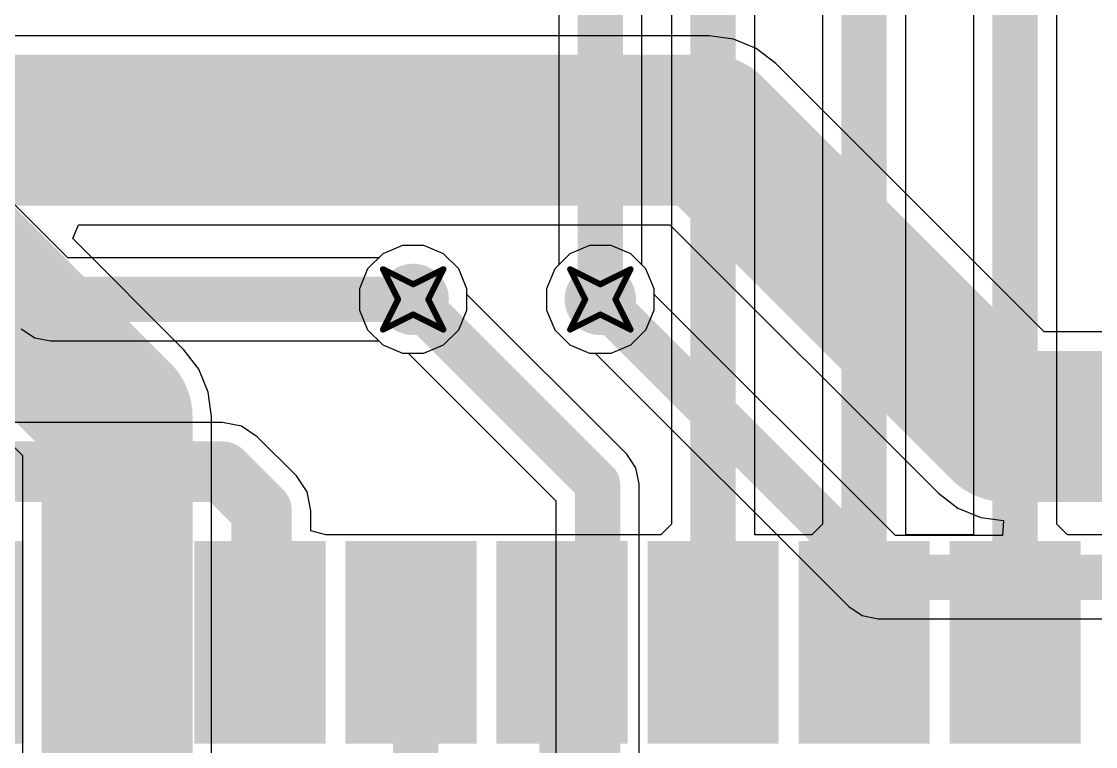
# Model space of a CAD drawing. Header units: millimetres. Extents: x -2 to 282, y -53 to 22.
# Drawn here: x 11.46 to 20.5, y -28.98 to -22.88 of the extents above; entities that cross this region are included whole.
import ezdxf

# ---------------------------------------------------------------- set-up
doc = ezdxf.new("R2010")
doc.units = ezdxf.units.MM
for name, color, linetype in [('BottomLayer', 5, 'Continuous'), ('DrillDrawing', 1, 'Continuous'), ('Mechanical1', 6, 'Continuous'), ('Mechanical2', 216, 'Continuous'), ('TopLayer', 1, 'Continuous'), ('TopPaste', 8, 'Continuous'), ('TopSolder', 216, 'Continuous'), ('ViaHoleLayer', 16, 'Continuous')]:
    doc.layers.add(name, color=color, linetype=linetype)

# ---------------------------------------------------------------- blocks, each defined once
blk = doc.blocks.new('38_SMD_M______23')
at = {"layer": 'TopLayer'}
for points in [[(-9.5, 2.98), (-8, 2.98), (-8, 2.08), (-9.5, 2.08)], [(-9.5, 1.71), (-8, 1.71), (-8, 0.81), (-9.5, 0.81)], [(-9.5, 0.44), (-8, 0.44), (-8, -0.46), (-9.5, -0.46)], [(-9.5, -0.83), (-8, -0.83), (-8, -1.73), (-9.5, -1.73)], [(-9.5, -2.1), (-8, -2.1), (-8, -3), (-9.5, -3)], [(-9.5, -3.37), (-8, -3.37), (-8, -4.27), (-9.5, -4.27)], [(-9.5, -4.64), (-8, -4.64), (-8, -5.54), (-9.5, -5.54)]]:
    blk.add_hatch(color=1, dxfattribs=at).paths.add_polyline_path(points)
at = {"layer": 'TopPaste'}
for points in [[(-9.5, 2.98), (-8, 2.98), (-8, 2.08), (-9.5, 2.08)], [(-9.5, 1.71), (-8, 1.71), (-8, 0.81), (-9.5, 0.81)], [(-9.5, 0.44), (-8, 0.44), (-8, -0.46), (-9.5, -0.46)], [(-9.5, -0.83), (-8, -0.83), (-8, -1.73), (-9.5, -1.73)], [(-9.5, -2.1), (-8, -2.1), (-8, -3), (-9.5, -3)], [(-9.5, -3.37), (-8, -3.37), (-8, -4.27), (-9.5, -4.27)], [(-9.5, -4.64), (-8, -4.64), (-8, -5.54), (-9.5, -5.54)]]:
    blk.add_hatch(color=8, dxfattribs=at).paths.add_polyline_path(points)
at = {"layer": 'TopSolder'}
for points in [[(-9.6016, 4.3516), (-7.8984, 4.3516), (-7.8984, 3.2484), (-9.6016, 3.2484)], [(-9.6016, 3.0816), (-7.8984, 3.0816), (-7.8984, 1.9784), (-9.6016, 1.9784)], [(-9.6016, 1.8116), (-7.8984, 1.8116), (-7.8984, 0.7084), (-9.6016, 0.7084)], [(-9.6016, 0.5416), (-7.8984, 0.5416), (-7.8984, -0.5616), (-9.6016, -0.5616)], [(-9.6016, -0.7284), (-7.8984, -0.7284), (-7.8984, -1.8316), (-9.6016, -1.8316)], [(-9.6016, -1.9984), (-7.8984, -1.9984), (-7.8984, -3.1016), (-9.6016, -3.1016)], [(-9.6016, -3.2684), (-7.8984, -3.2684), (-7.8984, -4.3716), (-9.6016, -4.3716)], [(-9.6016, -4.5384), (-7.8984, -4.5384), (-7.8984, -5.6416), (-9.6016, -5.6416)]]:
    blk.add_hatch(color=216, dxfattribs=at).paths.add_polyline_path(points)

msp = doc.modelspace()

# ---------------------------------------------------------------- hatches: boundary and pattern name
at = {"layer": 'BottomLayer'}
h = msp.add_hatch(color=5, dxfattribs=at)
edge = h.paths.add_edge_path()
edge.add_arc((14.7585, -25.2222), 0.3, 0, 360)
h = msp.add_hatch(color=5, dxfattribs=at)
edge = h.paths.add_edge_path()
edge.add_arc((16.3322, -25.2222), 0.3, 0, 360)
at = {"layer": 'TopLayer'}
h = msp.add_hatch(color=1, dxfattribs=at)
edge = h.paths.add_edge_path()
edge.add_arc((14.7585, -25.2222), 0.3, 0, 360)
h = msp.add_hatch(color=1, dxfattribs=at)
edge = h.paths.add_edge_path()
edge.add_arc((16.3322, -25.2222), 0.3, 0, 360)
at = {"layer": 'ViaHoleLayer'}
h = msp.add_hatch(color=16, dxfattribs=at)
edge = h.paths.add_edge_path()
edge.add_arc((14.7585, -25.2222), 0.15, 0, 360)
h = msp.add_hatch(color=16, dxfattribs=at)
edge = h.paths.add_edge_path()
edge.add_arc((16.3322, -25.2222), 0.15, 0, 360)

# ---------------------------------------------------------------- linework, layer by layer
at = {"layer": 'BottomLayer'}
for p, q in [((17.2466, -23.0056), (9.8607, -23.0056)), ((17.3494, -23.0191), (17.2466, -23.0056)), ((17.2466, -23.0056), (17.2466, -23.0056)), ((17.4522, -23.0327), (17.3494, -23.0191)), ((17.6437, -23.112), (17.4522, -23.0327)), ((17.8082, -23.2382), (17.6437, -23.112)), ((20.066, -25.496), (17.8082, -23.2382)), ((9.5317, -24.594), (11.4736, -26.5359)), ((11.8953, -24.7113), (11.9439, -24.594)), ((11.9439, -24.594), (16.9176, -24.594)), ((16.9176, -24.594), (19.1754, -26.8518)), ((12.8294, -25.6454), (11.8953, -24.7113)), ((14.6686, -24.7698), (14.5023, -24.8387)), ((14.8485, -24.7698), (14.6686, -24.7698)), ((15.0148, -24.8387), (14.8485, -24.7698)), ((16.2422, -24.7698), (16.0759, -24.8387)), ((16.4222, -24.7698), (16.2422, -24.7698)), ((16.5885, -24.8387), (16.4222, -24.7698)), ((14.5023, -24.8387), (14.375, -24.9659)), ((15.1421, -24.9659), (15.0148, -24.8387)), ((16.0759, -24.8387), (15.9487, -24.9659)), ((16.7157, -24.9659), (16.5885, -24.8387)), ((14.375, -24.9659), (14.3061, -25.1322)), ((15.2109, -25.1322), (15.1421, -24.9659)), ((15.9487, -24.9659), (15.8798, -25.1322)), ((16.7846, -25.1322), (16.7157, -24.9659)), ((14.3061, -25.1322), (14.3061, -25.3122)), ((15.2109, -25.1802), (15.2109, -25.1322)), ((16.5559, -26.5251), (15.2109, -25.1802)), ((15.8798, -25.1322), (15.8798, -25.3122)), ((16.7846, -25.1802), (16.7846, -25.1322)), ((18.8138, -27.2094), (16.7846, -25.1802)), ((14.3061, -25.3122), (14.375, -25.4785)), ((15.8798, -25.3122), (15.9487, -25.4785)), ((14.375, -25.4785), (14.5023, -25.6057)), ((15.9487, -25.4785), (16.0759, -25.6057)), ((24.555, -25.496), (20.066, -25.496)), ((12.9556, -25.8099), (12.8294, -25.6454)), ((12.8294, -25.6454), (12.8294, -25.6454)), ((14.5023, -25.6057), (14.6686, -25.6746)), ((16.0759, -25.6057), (16.2422, -25.6746)), ((14.6686, -25.6746), (14.7165, -25.6746)), ((14.7165, -25.6746), (15.959, -26.9171)), ((16.2422, -25.6746), (16.2902, -25.6746)), ((16.2902, -25.6746), (18.4218, -27.8062)), ((13.0349, -26.0014), (12.9556, -25.8099)), ((13.062, -26.207), (13.0349, -26.0014)), ((13.062, -30.9257), (13.062, -26.207)), ((11.4736, -26.5359), (11.4736, -30.9257)), ((16.6317, -26.6385), (16.5559, -26.5251)), ((16.5559, -26.5251), (16.5559, -26.5251)), ((16.6583, -26.7723), (16.6317, -26.6385)), ((16.6583, -31.5351), (16.6583, -26.7723)), ((19.1754, -26.8518), (19.1754, -26.8518)), ((19.1754, -26.8518), (19.3399, -26.978)), ((15.959, -26.9171), (15.959, -31.5351)), ((19.3399, -26.978), (19.5314, -27.0573)), ((19.5314, -27.0573), (19.7218, -27.0824)), ((19.7218, -27.0824), (19.7135, -27.2094)), ((19.7135, -27.2094), (18.8138, -27.2094)), ((18.4218, -27.8062), (18.4218, -27.8062)), ((18.4218, -27.8062), (18.5352, -27.882)), ((18.5352, -27.882), (18.669, -27.9086)), ((18.669, -27.9086), (22.512, -27.9086))]:
    msp.add_line(p, q, dxfattribs=at)
for points, const_width in [([(9.8606, -23.7998), (17.2466, -23.7998)], 1.27), ([(9.8606, -23.7998), (12.2678, -26.207)], 1.27), ([(17.2466, -23.7998), (19.737, -26.2902)], 1.27), ([(14.7585, -25.2222), (14.7585, -25.2222)], 0.381), ([(14.7585, -25.2222), (16.3087, -26.7723)], 0.381), ([(16.3322, -25.2222), (18.669, -27.559)], 0.381), ([(12.2678, -30.9257), (12.2678, -26.207)], 1.27), ([(19.737, -26.2902), (25.3492, -26.2902)], 1.27), ([(16.3087, -31.9775), (16.3087, -26.7723)], 0.381), ([(18.669, -27.559), (22.6568, -27.559)], 0.381)]:
    msp.add_lwpolyline(points, dxfattribs=dict(at, const_width=const_width))
for points, const_width in [([(16.9291, -23.7998, 1), (17.5641, -23.7998, 1)], 0.635), ([(16.9291, -23.7998, 1), (17.5641, -23.7998, 1)], 0.635), ([(14.6633, -25.2222, 1), (14.8538, -25.2222, 1)], 0.1905), ([(14.6633, -25.2222, 1), (14.8538, -25.2222, 1)], 0.1905), ([(14.6633, -25.2222, 1), (14.8538, -25.2222, 1)], 0.1905), ([(16.237, -25.2222, 1), (16.4275, -25.2222, 1)], 0.1905), ([(11.9503, -26.207, 1), (12.5853, -26.207, 1)], 0.635), ([(11.9503, -26.207, 1), (12.5853, -26.207, 1)], 0.635), ([(19.4195, -26.2902, 1), (20.0545, -26.2902, 1)], 0.635), ([(19.4195, -26.2902, 1), (20.0545, -26.2902, 1)], 0.635), ([(16.2134, -26.7723, 1), (16.4039, -26.7723, 1)], 0.1905), ([(16.2134, -26.7723, 1), (16.4039, -26.7723, 1)], 0.1905), ([(18.5738, -27.559, 1), (18.7643, -27.559, 1)], 0.1905), ([(18.5738, -27.559, 1), (18.7643, -27.559, 1)], 0.1905)]:
    msp.add_lwpolyline(points, format="xyb", close=True, dxfattribs=dict(at, const_width=const_width))
at = {"layer": 'DrillDrawing', "const_width": 0.0508}
for points in [[(14.5045, -24.9682), (14.7585, -25.0952)], [(14.5045, -24.9682), (14.6315, -25.2222)], [(14.7585, -25.0952), (15.0125, -24.9682)], [(14.8855, -25.2222), (15.0125, -24.9682)], [(16.0782, -24.9682), (16.3322, -25.0952)], [(16.0782, -24.9682), (16.2052, -25.2222)], [(16.3322, -25.0952), (16.5862, -24.9682)], [(16.4592, -25.2222), (16.5862, -24.9682)], [(14.5045, -25.4762), (14.6315, -25.2222)], [(14.8855, -25.2222), (15.0125, -25.4762)], [(16.0782, -25.4762), (16.2052, -25.2222)], [(16.4592, -25.2222), (16.5862, -25.4762)], [(14.5045, -25.4762), (14.7585, -25.3492)], [(14.7585, -25.3492), (15.0125, -25.4762)], [(16.0782, -25.4762), (16.3322, -25.3492)], [(16.3322, -25.3492), (16.5862, -25.4762)]]:
    msp.add_lwpolyline(points, dxfattribs=at)
at = {"layer": 'DrillDrawing', "const_width": 0.0254}
for points in [[(14.4918, -24.9682, 1), (14.5172, -24.9682, 1)], [(14.4918, -24.9682, 1), (14.5172, -24.9682, 1)], [(14.9998, -24.9682, 1), (15.0252, -24.9682, 1)], [(14.9998, -24.9682, 1), (15.0252, -24.9682, 1)], [(16.0655, -24.9682, 1), (16.0909, -24.9682, 1)], [(16.0655, -24.9682, 1), (16.0909, -24.9682, 1)], [(16.5735, -24.9682, 1), (16.5989, -24.9682, 1)], [(16.5735, -24.9682, 1), (16.5989, -24.9682, 1)], [(14.7458, -25.0952, 1), (14.7712, -25.0952, 1)], [(14.7458, -25.0952, 1), (14.7712, -25.0952, 1)], [(16.3195, -25.0952, 1), (16.3449, -25.0952, 1)], [(16.3195, -25.0952, 1), (16.3449, -25.0952, 1)], [(14.6188, -25.2222, 1), (14.6442, -25.2222, 1)], [(14.6188, -25.2222, 1), (14.6442, -25.2222, 1)], [(14.8728, -25.2222, 1), (14.8982, -25.2222, 1)], [(14.8728, -25.2222, 1), (14.8982, -25.2222, 1)], [(16.1925, -25.2222, 1), (16.2179, -25.2222, 1)], [(16.1925, -25.2222, 1), (16.2179, -25.2222, 1)], [(16.4465, -25.2222, 1), (16.4719, -25.2222, 1)], [(16.4465, -25.2222, 1), (16.4719, -25.2222, 1)], [(14.7458, -25.3492, 1), (14.7712, -25.3492, 1)], [(14.7458, -25.3492, 1), (14.7712, -25.3492, 1)], [(16.3195, -25.3492, 1), (16.3449, -25.3492, 1)], [(16.3195, -25.3492, 1), (16.3449, -25.3492, 1)], [(14.4918, -25.4762, 1), (14.5172, -25.4762, 1)], [(14.4918, -25.4762, 1), (14.5172, -25.4762, 1)], [(14.9998, -25.4762, 1), (15.0252, -25.4762, 1)], [(14.9998, -25.4762, 1), (15.0252, -25.4762, 1)], [(16.0655, -25.4762, 1), (16.0909, -25.4762, 1)], [(16.0655, -25.4762, 1), (16.0909, -25.4762, 1)], [(16.5735, -25.4762, 1), (16.5989, -25.4762, 1)], [(16.5735, -25.4762, 1), (16.5989, -25.4762, 1)]]:
    msp.add_lwpolyline(points, format="xyb", close=True, dxfattribs=at)
at = {"layer": 'Mechanical1', "const_width": 0.0127}
msp.add_lwpolyline([(0, 0, -3.218852), (-0.2791, -38.414)], format="xyb", dxfattribs=at)
at = {"layer": 'Mechanical2', "const_width": 0.254}
msp.add_lwpolyline([(50.7662, 5.478, -1.122171), (-0.2945, -38.4375)], format="xyb", dxfattribs=at)
at = {"layer": 'TopLayer'}
for p, q in [((15.9826, -16.0782), (15.9826, -24.932)), ((16.6818, -24.932), (16.6818, -16.223)), ((16.9311, -16.5775), (16.9311, -27.1138)), ((17.6303, -27.2036), (17.6303, -16.7223)), ((18.2011, -16.9661), (18.2011, -27.1138)), ((18.9003, -27.2036), (18.9003, -16.9782)), ((19.4711, -17.7149), (19.4711, -27.2036)), ((20.1703, -27.1138), (20.1703, -17.7149)), ((11.8542, -24.8726), (10.7961, -23.8145)), ((14.6686, -24.7698), (14.5023, -24.8387)), ((14.8485, -24.7698), (14.6686, -24.7698)), ((15.0148, -24.8387), (14.8485, -24.7698)), ((14.4684, -24.8726), (11.8542, -24.8726)), ((14.5023, -24.8387), (14.4684, -24.8726)), ((15.1421, -24.9659), (15.0148, -24.8387)), ((15.2109, -25.1322), (15.1421, -24.9659)), ((15.9487, -24.9659), (15.8798, -25.1322)), ((15.9826, -24.932), (15.9487, -24.9659)), ((16.7157, -24.9659), (16.6818, -24.932)), ((16.7846, -25.1322), (16.7157, -24.9659)), ((15.2109, -25.3122), (15.2109, -25.1322)), ((15.8798, -25.1322), (15.8798, -25.3122)), ((16.7846, -25.3122), (16.7846, -25.1322)), ((15.1421, -25.4785), (15.2109, -25.3122)), ((15.8798, -25.3122), (15.9487, -25.4785)), ((16.7157, -25.4785), (16.7846, -25.3122)), ((11.4622, -25.4694), (11.5756, -25.5452)), ((11.5756, -25.5452), (11.7094, -25.5718)), ((15.0148, -25.6057), (15.1421, -25.4785)), ((15.9487, -25.4785), (16.0759, -25.6057)), ((16.5885, -25.6057), (16.7157, -25.4785)), ((11.7094, -25.5718), (11.7094, -25.5718)), ((11.7094, -25.5718), (14.4684, -25.5718)), ((14.4684, -25.5718), (14.5023, -25.6057)), ((14.5023, -25.6057), (14.6686, -25.6746)), ((14.8485, -25.6746), (15.0148, -25.6057)), ((16.0759, -25.6057), (16.2422, -25.6746)), ((16.4222, -25.6746), (16.5885, -25.6057)), ((14.6686, -25.6746), (14.8485, -25.6746)), ((16.2422, -25.6746), (16.4222, -25.6746)), ((13.1548, -26.2568), (10.5775, -26.2568)), ((13.3134, -26.2884), (13.1548, -26.2568)), ((13.4478, -26.3782), (13.3134, -26.2884)), ((13.7769, -26.7072), (13.4478, -26.3782)), ((13.8667, -26.8416), (13.7769, -26.7072)), ((13.8982, -27.0002), (13.8667, -26.8416)), ((13.8982, -27.1699), (13.8982, -27.0002)), ((14.0252, -27.2036), (13.8982, -27.1699)), ((16.9311, -27.1138), (16.8413, -27.2036)), ((18.2011, -27.1138), (18.1112, -27.2036)), ((20.2601, -27.2036), (20.1703, -27.1138)), ((14.0731, -27.2036), (14.0252, -27.2036)), ((14.2001, -27.2036), (14.0731, -27.2036)), ((15.2813, -27.2036), (14.2001, -27.2036)), ((15.3431, -27.2036), (15.2813, -27.2036)), ((15.4701, -27.2036), (15.3431, -27.2036)), ((16.5513, -27.2036), (15.4701, -27.2036)), ((16.6783, -27.2036), (16.5513, -27.2036)), ((16.8413, -27.2036), (16.6783, -27.2036)), ((17.8213, -27.2036), (17.6303, -27.2036)), ((17.9157, -27.2036), (17.8213, -27.2036)), ((18.1112, -27.2036), (17.9157, -27.2036)), ((19.0913, -27.2036), (18.9003, -27.2036)), ((19.1531, -27.2036), (19.0913, -27.2036)), ((19.2801, -27.2036), (19.1531, -27.2036)), ((19.4711, -27.2036), (19.2801, -27.2036)), ((20.3772, -27.2036), (20.2601, -27.2036)), ((20.4883, -27.2036), (20.3772, -27.2036)), ((20.6513, -27.2036), (20.4883, -27.2036))]:
    msp.add_line(p, q, dxfattribs=at)
for points, const_width in [([(16.3322, -25.2222), (16.3322, -16.0782)], 0.381), ([(17.2807, -28.106), (17.2807, -16.5775)], 0.381), ([(18.5507, -28.106), (18.5507, -16.6881)], 0.381), ([(19.8207, -28.106), (19.8207, -17.4247)], 0.381), ([(10.4465, -23.9593), (11.7094, -25.2222)], 0.381), ([(11.7094, -25.2222), (14.7585, -25.2222)], 0.381), ([(10.3957, -26.6712), (13.1548, -26.6712)], 0.508), ([(13.1548, -26.6712), (13.4839, -27.0002)], 0.508), ([(13.4839, -28.0928), (13.4839, -27.0002)], 0.508), ([(14.7407, -28.106), (14.7407, -27.806)], 0.381), ([(13.4707, -28.106), (13.4839, -28.0928)], 0.508), ([(14.7788, -29.8245), (14.7788, -28.1441)], 0.381), ([(16.0107, -29.4656), (16.0107, -28.106)], 0.381), ([(14.7407, -28.106), (14.7788, -28.1441)], 0.2032)]:
    msp.add_lwpolyline(points, dxfattribs=dict(at, const_width=const_width))
for points, const_width in [([(11.6142, -25.2222, 1), (11.8047, -25.2222, 1)], 0.1905), ([(11.6142, -25.2222, 1), (11.8047, -25.2222, 1)], 0.1905), ([(14.6633, -25.2222, 1), (14.8538, -25.2222, 1)], 0.1905), ([(16.237, -25.2222, 1), (16.4275, -25.2222, 1)], 0.1905), ([(13.0278, -26.6712, 1), (13.2818, -26.6712, 1)], 0.254), ([(13.0278, -26.6712, 1), (13.2818, -26.6712, 1)], 0.254), ([(13.3569, -27.0002, 1), (13.6109, -27.0002, 1)], 0.254), ([(13.3569, -27.0002, 1), (13.6109, -27.0002, 1)], 0.254), ([(14.6454, -27.806, 1), (14.8359, -27.806, 1)], 0.1905), ([(13.3437, -28.106, 1), (13.5977, -28.106, 1)], 0.254), ([(13.3569, -28.0928, 1), (13.6109, -28.0928, 1)], 0.254), ([(13.3569, -28.0928, 1), (13.6109, -28.0928, 1)], 0.254), ([(14.6454, -28.106, 1), (14.8359, -28.106, 1)], 0.1905), ([(14.6835, -28.1441, 1), (14.874, -28.1441, 1)], 0.1905), ([(15.9154, -28.106, 1), (16.1059, -28.106, 1)], 0.1905), ([(17.1854, -28.106, 1), (17.3759, -28.106, 1)], 0.1905), ([(18.4554, -28.106, 1), (18.6459, -28.106, 1)], 0.1905), ([(19.7254, -28.106, 1), (19.9159, -28.106, 1)], 0.1905), ([(14.6899, -28.106, 1), (14.7915, -28.106, 1)], 0.1016), ([(14.728, -28.1441, 1), (14.8296, -28.1441, 1)], 0.1016)]:
    msp.add_lwpolyline(points, format="xyb", close=True, dxfattribs=dict(at, const_width=const_width))

# ---------------------------------------------------------------- block references
at = {"rotation": 90}
msp.add_blockref('38_SMD_M______23', (14.7307, -19.356), dxfattribs=at)

doc.saveas('drawing.dxf')
